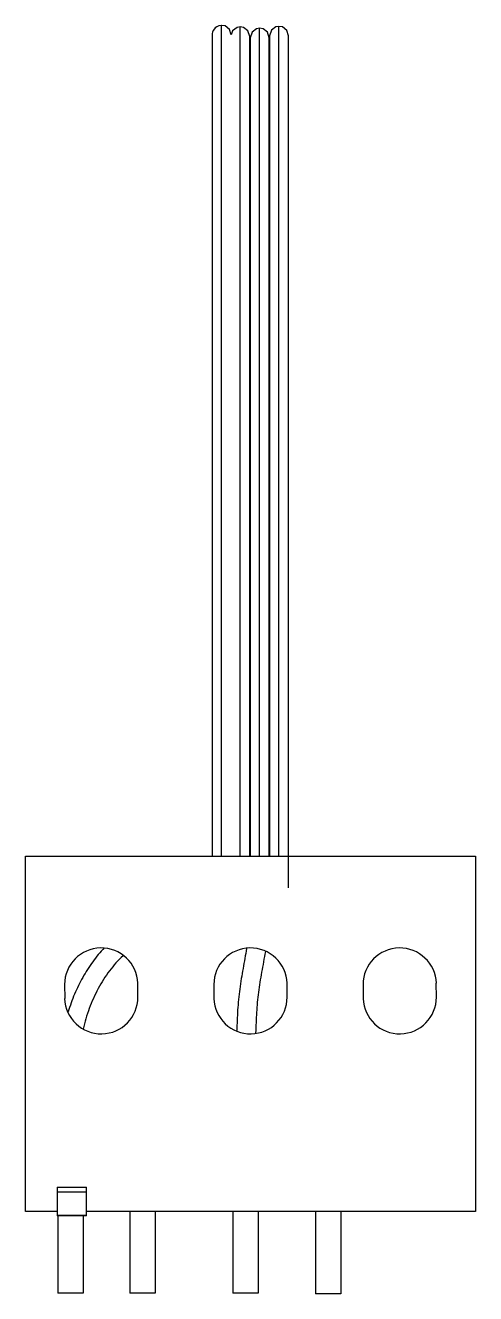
# Model space of a CAD drawing. Header units: millimetres. Extents: x 36 to 89, y 13 to 164.
import ezdxf

# ---------------------------------------------------------------- set-up
doc = ezdxf.new("R2010")
doc.units = ezdxf.units.MM
doc.header["$LTSCALE"] = 11.456533
doc.layers.get('0').update_dxf_attribs({"linetype": 'CONTINUOUS'})

msp = doc.modelspace()

# ---------------------------------------------------------------- linework, layer by layer
at = {"color": 7}
for p, q in [((58.93, 64.96), (58.93, 163.6)), ((61.13, 64.96), (61.13, 163.42)), ((62.53, 162.81), (62.31, 162.14)), ((63.43, 64.96), (63.43, 163.26)), ((65.73, 64.96), (65.73, 163.48)), ((57.81, 162.48), (57.81, 64.96)), ((62.26, 64.96), (62.26, 162.3)), ((62.31, 162.14), (62.31, 64.96)), ((64.56, 64.96), (64.56, 162.14)), ((64.61, 162.36), (64.61, 64.96)), ((66.86, 61.2), (66.86, 162.36)), ((35.65, 22.76), (35.65, 64.96)), ((35.65, 64.96), (89.05, 64.96)), ((89.05, 64.96), (89.05, 22.76)), ((40.3, 49.71), (40.31, 48.06)), ((49, 48.21), (48.99, 49.87)), ((58, 49.71), (58.01, 48.06)), ((66.7, 48.21), (66.69, 49.87)), ((75.7, 49.71), (75.71, 48.06)), ((84.4, 48.21), (84.39, 49.87)), ((39.4, 25.65), (42.9, 25.65)), ((39.4, 25.65), (39.4, 22.26)), ((42.9, 22.26), (42.9, 25.65)), ((42.9, 25.06), (39.4, 25.06)), ((39.4, 22.76), (35.65, 22.76)), ((89.05, 22.76), (42.9, 22.76)), ((48.05, 22.76), (48.05, 13.08)), ((51.05, 22.76), (51.05, 13.08)), ((60.25, 22.76), (60.25, 13.08)), ((63.25, 22.76), (63.25, 13.08)), ((70.05, 22.76), (70.05, 13.01)), ((73.05, 22.76), (73.05, 13.01)), ((42.9, 22.31), (39.4, 22.31)), ((42.9, 22.26), (39.4, 22.26)), ((39.5, 22.26), (39.5, 13.08)), ((42.5, 22.26), (42.5, 13.08)), ((42.5, 13.08), (39.5, 13.08)), ((51.05, 13.08), (48.05, 13.08)), ((63.25, 13.08), (60.25, 13.08)), ((73.05, 13.01), (70.05, 13.01))]:
    msp.add_line(p, q, dxfattribs=at)
for points in [[(58.93, 163.6), (58.86, 163.6), (58.59, 163.55), (58.35, 163.44), (58.15, 163.29), (58.07, 163.2), (57.94, 163), (57.86, 162.8), (57.82, 162.62), (57.81, 162.48)], [(60.06, 162.48), (59.85, 163.13), (59.34, 163.53), (58.93, 163.6)], [(61.13, 163.42), (60.75, 163.36), (60.23, 162.97), (60.07, 162.47)], [(62.26, 162.3), (62.04, 162.96), (61.53, 163.35), (61.13, 163.42)], [(63.43, 163.26), (63.05, 163.2), (62.53, 162.81)], [(64.56, 162.14), (64.35, 162.8), (63.84, 163.19), (63.43, 163.26)], [(65.73, 163.48), (65.35, 163.41), (64.83, 163.02), (64.61, 162.36)], [(66.86, 162.36), (66.65, 163.01), (66.14, 163.41), (65.73, 163.48)]]:
    msp.add_lwpolyline(points, dxfattribs=at)
for centre, start, end in [((44.65, 49.71), 2.023, 180), ((62.35, 49.71), 2.023, 180), ((80.05, 49.71), 2.023, 180), ((44.65, 48.21), 182.023, 360), ((62.35, 48.21), 182.023, 360), ((80.05, 48.21), 182.023, 360)]:
    msp.add_arc(centre, 4.35, start, end, dxfattribs=at)
for points, knots in [([(45, 54.09), (44.51, 53.57), (43.59, 52.44), (42.41, 50.58), (41.44, 48.59), (40.94, 47.19), (40.72, 46.47)], [0, 0, 0, 0, 0.244877, 0.494236, 0.746573, 1, 1, 1, 1]), ([(47.23, 53.14), (46.64, 52.59), (45.56, 51.36), (44.22, 49.24), (43.17, 46.9), (42.69, 45.25), (42.51, 44.41)], [0, 0, 0, 0, 0.237719, 0.487328, 0.743496, 1, 1, 1, 1]), ([(61.89, 54), (61.75, 53.2), (61.53, 52.01), (61.25, 50.41), (61.06, 49.18), (60.92, 47.94), (60.82, 46.7), (60.76, 45.47), (60.73, 44.65), (60.72, 44.24)], [0, 0, 0, 0, 0.24515, 0.369856, 0.496087, 0.622968, 0.749371, 0.87495, 1, 1, 1, 1]), ([(64.11, 53.64), (63.97, 52.82), (63.74, 51.6), (63.46, 49.99), (63.28, 48.8), (63.15, 47.6), (63.06, 46.4), (63, 45.19), (62.97, 44.38), (62.96, 43.97)], [0, 0, 0, 0, 0.256018, 0.381184, 0.504313, 0.6268, 0.750172, 0.874706, 1, 1, 1, 1])]:
    msp.add_open_spline(points, degree=3, knots=knots, dxfattribs=at)

doc.saveas('drawing.dxf')
